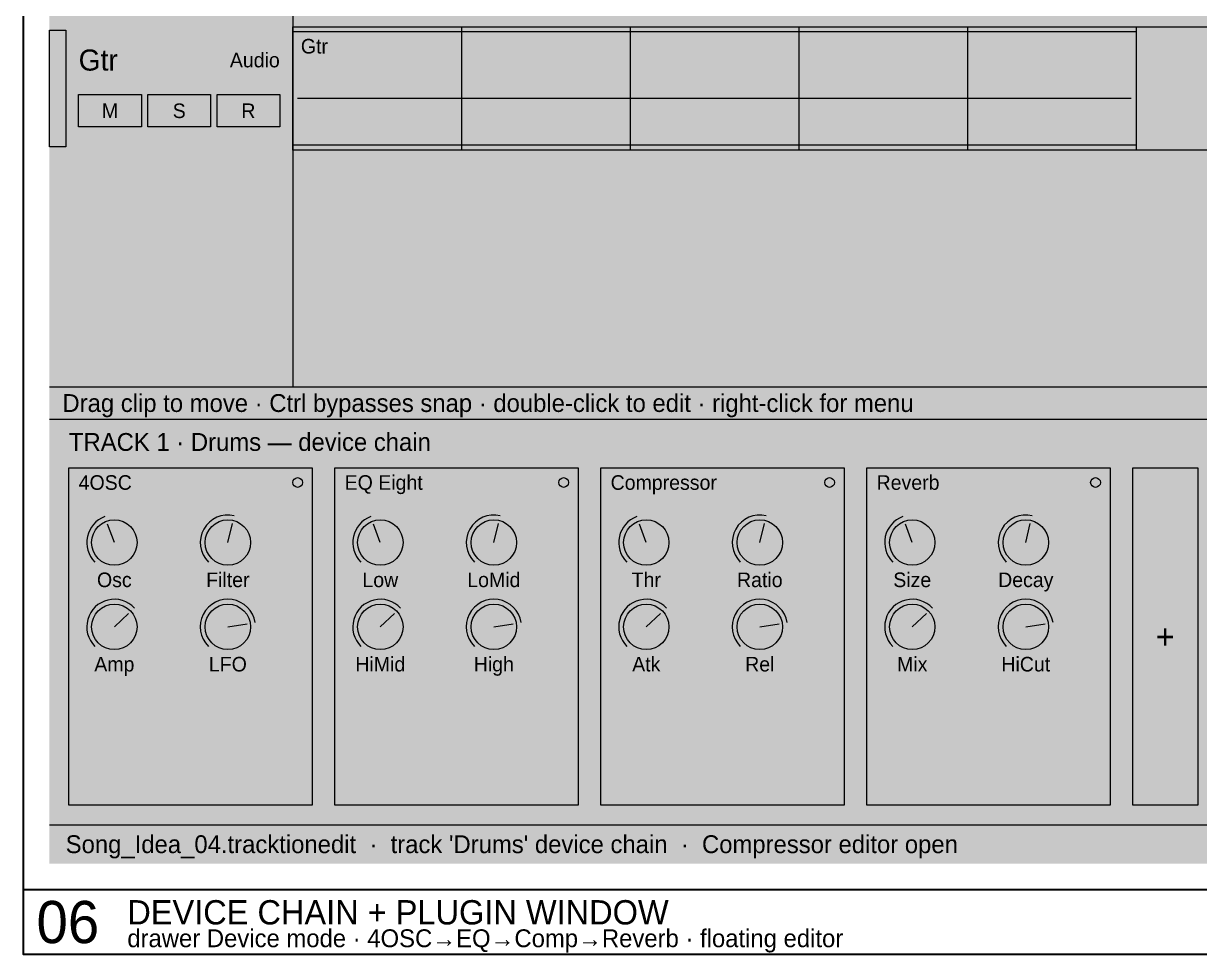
# Model space of a CAD drawing. Extents: x -16 to 3552, y -6016 to 16.
# Drawn here: x -16 to 709, y -4776 to -4202 of the extents above; entities that cross this region are included whole.
import ezdxf
from ezdxf.enums import TextEntityAlignment as Align

# ---------------------------------------------------------------- set-up
doc = ezdxf.new("R2010")
doc.units = 0
for name, color, linetype, lineweight, true_color in [('FORGE-DIM', 7, 'Continuous', 9, 0x9aa2a8), ('FORGE-SHEET', 7, 'Continuous', 35, 0x9aa2a8), ('UI-ACCENT', 7, 'Continuous', 18, 0xe0902f), ('UI-CLIP', 7, 'Continuous', 13, 0x2d3135), ('UI-GHOST', 7, 'Continuous', 9, 0x555c62), ('UI-HAIRLINE', 7, 'Continuous', 9, 0x34383c)]:
    doc.layers.add(name, color=color, linetype=linetype, lineweight=lineweight, true_color=true_color)
for name, color, linetype, true_color in [('FORGE-TITLE', 7, 'Continuous', 0xd6d9dc), ('UI-PANEL-BG', 7, 'Continuous', 0x232629), ('UI-RAISED', 7, 'Continuous', 0x2d3135), ('UI-SHELL-BG', 7, 'Continuous', 0x1a1c1e), ('UI-TEXT', 7, 'Continuous', 0xd6d9dc), ('UI-TEXT-SEC', 7, 'Continuous', 0x8a9095), ('UI-WAVEFORM', 7, 'Continuous', 0x707b84)]:
    doc.layers.add(name, color=color, linetype=linetype, true_color=true_color)

msp = doc.modelspace()

# ---------------------------------------------------------------- hatches: boundary and pattern name
at = {"layer": 'UI-CLIP', "true_color": 0x222528}
h = msp.add_hatch(color=7, dxfattribs=at)
h.dxf.hatch_style = 1
h.paths.add_polyline_path([(150, -4204), (1600, -4204), (1600, -4280), (150, -4280)])
at = {"layer": 'UI-CLIP', "true_color": 0x5a86c4}
h = msp.add_hatch(color=7, dxfattribs=at)
h.dxf.hatch_style = 1
h.paths.add_polyline_path([(0, -4206), (10, -4206), (10, -4278), (0, -4278)])
at = {"layer": 'UI-CLIP', "true_color": 0x3d5577}
h = msp.add_hatch(color=7, dxfattribs=at)
h.dxf.hatch_style = 1
h.paths.add_polyline_path([(150, -4207), (670, -4207), (670, -4277), (150, -4277)])
at = {"layer": 'UI-PANEL-BG'}
h = msp.add_hatch(color=256, dxfattribs=at)
h.dxf.hatch_style = 1
h.paths.add_polyline_path([(0, -4204), (150, -4204), (150, -4280), (0, -4280)])
h = msp.add_hatch(color=256, dxfattribs=at)
h.dxf.hatch_style = 1
h.paths.add_polyline_path([(0, -4426), (1600, -4426), (1600, -4446), (0, -4446)])
h = msp.add_hatch(color=256, dxfattribs=at)
h.dxf.hatch_style = 1
h.paths.add_polyline_path([(0, -4446), (1600, -4446), (1600, -4696), (0, -4696)])
h = msp.add_hatch(color=256, dxfattribs=at)
h.dxf.hatch_style = 1
h.paths.add_polyline_path([(12, -4476), (162, -4476), (162, -4494), (12, -4494)])
h = msp.add_hatch(color=256, dxfattribs=at)
h.dxf.hatch_style = 1
h.paths.add_polyline_path([(176, -4476), (326, -4476), (326, -4494), (176, -4494)])
h = msp.add_hatch(color=256, dxfattribs=at)
h.dxf.hatch_style = 1
h.paths.add_polyline_path([(340, -4476), (490, -4476), (490, -4494), (340, -4494)])
h = msp.add_hatch(color=256, dxfattribs=at)
h.dxf.hatch_style = 1
h.paths.add_polyline_path([(504, -4476), (654, -4476), (654, -4494), (504, -4494)])
h = msp.add_hatch(color=256, dxfattribs=at)
h.dxf.hatch_style = 1
h.paths.add_polyline_path([(0, -4696), (1600, -4696), (1600, -4720), (0, -4720)])
at = {"layer": 'UI-RAISED'}
h = msp.add_hatch(color=256, dxfattribs=at)
h.dxf.hatch_style = 1
h.paths.add_polyline_path([(18, -4245.8), (56.67, -4245.8), (56.67, -4265.8), (18, -4265.8)])
h = msp.add_hatch(color=256, dxfattribs=at)
h.dxf.hatch_style = 1
h.paths.add_polyline_path([(60.67, -4245.8), (99.33, -4245.8), (99.33, -4265.8), (60.67, -4265.8)])
h = msp.add_hatch(color=256, dxfattribs=at)
h.dxf.hatch_style = 1
h.paths.add_polyline_path([(103.33, -4245.8), (142, -4245.8), (142, -4265.8), (103.33, -4265.8)])
h = msp.add_hatch(color=256, dxfattribs=at)
h.dxf.hatch_style = 1
h.paths.add_polyline_path([(12, -4476), (162, -4476), (162, -4684), (12, -4684)])
h = msp.add_hatch(color=256, dxfattribs=at)
h.dxf.hatch_style = 1
h.paths.add_polyline_path([(176, -4476), (326, -4476), (326, -4684), (176, -4684)])
h = msp.add_hatch(color=256, dxfattribs=at)
h.dxf.hatch_style = 1
h.paths.add_polyline_path([(340, -4476), (490, -4476), (490, -4684), (340, -4684)])
h = msp.add_hatch(color=256, dxfattribs=at)
h.dxf.hatch_style = 1
h.paths.add_polyline_path([(504, -4476), (654, -4476), (654, -4684), (504, -4684)])
h = msp.add_hatch(color=256, dxfattribs=at)
h.dxf.hatch_style = 1
edge = h.paths.add_edge_path()
edge.add_arc((40, -4522), 14, 0, 360)
h = msp.add_hatch(color=256, dxfattribs=at)
h.dxf.hatch_style = 1
edge = h.paths.add_edge_path()
edge.add_arc((110, -4522), 14, 0, 360)
h = msp.add_hatch(color=256, dxfattribs=at)
h.dxf.hatch_style = 1
edge = h.paths.add_edge_path()
edge.add_arc((204, -4522), 14, 0, 360)
h = msp.add_hatch(color=256, dxfattribs=at)
h.dxf.hatch_style = 1
edge = h.paths.add_edge_path()
edge.add_arc((274, -4522), 14, 0, 360)
h = msp.add_hatch(color=256, dxfattribs=at)
h.dxf.hatch_style = 1
edge = h.paths.add_edge_path()
edge.add_arc((368, -4522), 14, 0, 360)
h = msp.add_hatch(color=256, dxfattribs=at)
h.dxf.hatch_style = 1
edge = h.paths.add_edge_path()
edge.add_arc((438, -4522), 14, 0, 360)
h = msp.add_hatch(color=256, dxfattribs=at)
h.dxf.hatch_style = 1
edge = h.paths.add_edge_path()
edge.add_arc((532, -4522), 14, 0, 360)
h = msp.add_hatch(color=256, dxfattribs=at)
h.dxf.hatch_style = 1
edge = h.paths.add_edge_path()
edge.add_arc((602, -4522), 14, 0, 360)
h = msp.add_hatch(color=256, dxfattribs=at)
h.dxf.hatch_style = 1
edge = h.paths.add_edge_path()
edge.add_arc((40, -4574), 14, 0, 360)
h = msp.add_hatch(color=256, dxfattribs=at)
h.dxf.hatch_style = 1
edge = h.paths.add_edge_path()
edge.add_arc((110, -4574), 14, 0, 360)
h = msp.add_hatch(color=256, dxfattribs=at)
h.dxf.hatch_style = 1
edge = h.paths.add_edge_path()
edge.add_arc((204, -4574), 14, 0, 360)
h = msp.add_hatch(color=256, dxfattribs=at)
h.dxf.hatch_style = 1
edge = h.paths.add_edge_path()
edge.add_arc((274, -4574), 14, 0, 360)
h = msp.add_hatch(color=256, dxfattribs=at)
h.dxf.hatch_style = 1
edge = h.paths.add_edge_path()
edge.add_arc((368, -4574), 14, 0, 360)
h = msp.add_hatch(color=256, dxfattribs=at)
h.dxf.hatch_style = 1
edge = h.paths.add_edge_path()
edge.add_arc((438, -4574), 14, 0, 360)
h = msp.add_hatch(color=256, dxfattribs=at)
h.dxf.hatch_style = 1
edge = h.paths.add_edge_path()
edge.add_arc((532, -4574), 14, 0, 360)
h = msp.add_hatch(color=256, dxfattribs=at)
h.dxf.hatch_style = 1
edge = h.paths.add_edge_path()
edge.add_arc((602, -4574), 14, 0, 360)
at = {"layer": 'UI-SHELL-BG'}
h = msp.add_hatch(color=256, dxfattribs=at)
h.dxf.hatch_style = 1
h.paths.add_polyline_path([(0, -3766), (1600, -3766), (1600, -4446), (0, -4446)])
h = msp.add_hatch(color=256, dxfattribs=at)
h.dxf.hatch_style = 1
h.paths.add_polyline_path([(668, -4476), (708, -4476), (708, -4684), (668, -4684)])
at = {"layer": 'UI-WAVEFORM'}
h = msp.add_hatch(color=256, dxfattribs=at)
h.dxf.hatch_style = 1
h.paths.add_polyline_path([(153, -4242.2), (156.01, -4239.24), (159.01, -4237.95), (162.02, -4238.15), (165.02, -4238.56), (168.03, -4238.56), (171.04, -4238.85), (174.04, -4238.77), (177.05, -4239.05), (180.05, -4239.48), (183.06, -4239.95), (186.06, -4240.38), (189.07, -4240.94), (192.08, -4241.38), (195.08, -4241.81), (198.09, -4241.77), (201.09, -4241.66), (204.1, -4241.19), (207.11, -4241.02), (210.11, -4240.43), (213.12, -4240.12), (216.12, -4239.72), (219.13, -4238.93), (222.13, -4239.1), (225.14, -4238.98), (228.15, -4237.75), (231.15, -4237.42), (234.16, -4237.63), (237.16, -4236.26), (240.17, -4235.41), (243.18, -4236.15), (246.18, -4235.84), (249.19, -4236.04), (252.19, -4235.67), (255.2, -4234.73), (258.2, -4235.05), (261.21, -4233.94), (264.22, -4234.67), (267.22, -4234.65), (270.23, -4233.04), (273.23, -4233.09), (276.24, -4232.97), (279.25, -4232.38), (282.25, -4232.29), (285.26, -4232.4), (288.26, -4233.31), (291.27, -4231.87), (294.27, -4230.44), (297.28, -4229.64), (300.29, -4230.05), (303.29, -4231.06), (306.3, -4231.53), (309.3, -4230.85), (312.31, -4230.55), (315.32, -4231.95), (318.32, -4232.33), (321.33, -4232.19), (324.33, -4231.74), (327.34, -4230.76), (330.35, -4231.15), (333.35, -4232.66), (336.36, -4231.39), (339.36, -4231.85), (342.37, -4231.94), (345.37, -4232.81), (348.38, -4232.84), (351.39, -4233.05), (354.39, -4232.37), (357.4, -4233.69), (360.4, -4233.47), (363.41, -4234.29), (366.42, -4233.77), (369.42, -4234.97), (372.43, -4235.24), (375.43, -4235.4), (378.44, -4235.13), (381.44, -4236.15), (384.45, -4236.16), (387.46, -4236.72), (390.46, -4237.06), (393.47, -4237.16), (396.47, -4236.85), (399.48, -4237.45), (402.49, -4237.51), (405.49, -4238.46), (408.5, -4238.56), (411.5, -4239.22), (414.51, -4239.85), (417.51, -4240.11), (420.52, -4240.45), (423.53, -4241.06), (426.53, -4241.51), (429.54, -4241.81), (432.54, -4241.77), (435.55, -4241.57), (438.56, -4241.36), (441.56, -4241.08), (444.57, -4240.43), (447.57, -4239.62), (450.58, -4238.94), (453.58, -4238.78), (456.59, -4238.98), (459.6, -4238.59), (462.6, -4237.64), (465.61, -4236.89), (468.61, -4236.55), (471.62, -4236.8), (474.63, -4236.29), (477.63, -4235.94), (480.64, -4235.32), (483.64, -4235.51), (486.65, -4234.14), (489.65, -4233.37), (492.66, -4234.33), (495.67, -4234.42), (498.67, -4233.05), (501.68, -4233.57), (504.68, -4232.16), (507.69, -4232.35), (510.7, -4231.89), (513.7, -4231.54), (516.71, -4232.51), (519.71, -4232.75), (522.72, -4232.88), (525.73, -4231.75), (528.73, -4231.1), (531.74, -4232.25), (534.74, -4230.73), (537.75, -4231.22), (540.75, -4231.94), (543.76, -4231.76), (546.77, -4230.16), (549.77, -4230.53), (552.78, -4230.55), (555.78, -4229.79), (558.79, -4229.33), (561.8, -4229.7), (564.8, -4230.86), (567.81, -4231.05), (570.81, -4230.4), (573.82, -4230.46), (576.82, -4231.11), (579.83, -4232.11), (582.84, -4232.66), (585.84, -4232.17), (588.85, -4232.45), (591.85, -4233.95), (594.86, -4233.29), (597.87, -4232.71), (600.87, -4232.81), (603.88, -4232.85), (606.88, -4233.03), (609.89, -4234), (612.89, -4234.22), (615.9, -4235.2), (618.91, -4236.29), (621.91, -4236.62), (624.92, -4237.02), (627.92, -4236.63), (630.93, -4236.96), (633.94, -4237.5), (636.94, -4237.91), (639.95, -4238.75), (642.95, -4239.05), (645.96, -4239.32), (648.96, -4239.84), (651.97, -4240.37), (654.98, -4240.79), (657.98, -4241.22), (660.99, -4241.62), (663.99, -4241.84), (667, -4241.77), (667, -4254.23), (663.99, -4254.16), (660.99, -4254.38), (657.98, -4254.78), (654.98, -4255.21), (651.97, -4255.63), (648.96, -4256.16), (645.96, -4256.68), (642.95, -4256.95), (639.95, -4257.25), (636.94, -4258.09), (633.94, -4258.5), (630.93, -4259.04), (627.92, -4259.37), (624.92, -4258.98), (621.91, -4259.38), (618.91, -4259.71), (615.9, -4260.8), (612.89, -4261.78), (609.89, -4262), (606.88, -4262.97), (603.88, -4263.15), (600.87, -4263.19), (597.87, -4263.29), (594.86, -4262.71), (591.85, -4262.05), (588.85, -4263.55), (585.84, -4263.83), (582.84, -4263.34), (579.83, -4263.89), (576.82, -4264.89), (573.82, -4265.54), (570.81, -4265.6), (567.81, -4264.95), (564.8, -4265.14), (561.8, -4266.3), (558.79, -4266.67), (555.78, -4266.21), (552.78, -4265.45), (549.77, -4265.47), (546.77, -4265.84), (543.76, -4264.24), (540.75, -4264.06), (537.75, -4264.78), (534.74, -4265.27), (531.74, -4263.75), (528.73, -4264.9), (525.73, -4264.25), (522.72, -4263.12), (519.71, -4263.25), (516.71, -4263.49), (513.7, -4264.46), (510.7, -4264.11), (507.69, -4263.65), (504.68, -4263.84), (501.68, -4262.43), (498.67, -4262.95), (495.67, -4261.58), (492.66, -4261.67), (489.65, -4262.63), (486.65, -4261.86), (483.64, -4260.49), (480.64, -4260.68), (477.63, -4260.06), (474.63, -4259.71), (471.62, -4259.2), (468.61, -4259.45), (465.61, -4259.11), (462.6, -4258.36), (459.6, -4257.41), (456.59, -4257.02), (453.58, -4257.22), (450.58, -4257.06), (447.57, -4256.38), (444.57, -4255.57), (441.56, -4254.92), (438.56, -4254.64), (435.55, -4254.43), (432.54, -4254.23), (429.54, -4254.19), (426.53, -4254.49), (423.53, -4254.94), (420.52, -4255.55), (417.51, -4255.89), (414.51, -4256.15), (411.5, -4256.78), (408.5, -4257.44), (405.49, -4257.54), (402.49, -4258.49), (399.48, -4258.55), (396.47, -4259.15), (393.47, -4258.84), (390.46, -4258.94), (387.46, -4259.28), (384.45, -4259.84), (381.44, -4259.85), (378.44, -4260.87), (375.43, -4260.6), (372.43, -4260.76), (369.42, -4261.03), (366.42, -4262.23), (363.41, -4261.71), (360.4, -4262.53), (357.4, -4262.31), (354.39, -4263.63), (351.39, -4262.95), (348.38, -4263.16), (345.37, -4263.19), (342.37, -4264.06), (339.36, -4264.15), (336.36, -4264.61), (333.35, -4263.34), (330.35, -4264.85), (327.34, -4265.24), (324.33, -4264.26), (321.33, -4263.81), (318.32, -4263.67), (315.32, -4264.05), (312.31, -4265.45), (309.3, -4265.15), (306.3, -4264.47), (303.29, -4264.94), (300.29, -4265.95), (297.28, -4266.36), (294.27, -4265.56), (291.27, -4264.13), (288.26, -4262.69), (285.26, -4263.6), (282.25, -4263.71), (279.25, -4263.62), (276.24, -4263.03), (273.23, -4262.91), (270.23, -4262.96), (267.22, -4261.35), (264.22, -4261.33), (261.21, -4262.06), (258.2, -4260.95), (255.2, -4261.27), (252.19, -4260.33), (249.19, -4259.96), (246.18, -4260.16), (243.18, -4259.85), (240.17, -4260.59), (237.16, -4259.74), (234.16, -4258.37), (231.15, -4258.58), (228.15, -4258.25), (225.14, -4257.02), (222.13, -4256.9), (219.13, -4257.07), (216.12, -4256.28), (213.12, -4255.88), (210.11, -4255.57), (207.11, -4254.98), (204.1, -4254.81), (201.09, -4254.34), (198.09, -4254.23), (195.08, -4254.19), (192.08, -4254.62), (189.07, -4255.06), (186.06, -4255.62), (183.06, -4256.05), (180.05, -4256.52), (177.05, -4256.95), (174.04, -4257.23), (171.04, -4257.15), (168.03, -4257.44), (165.02, -4257.44), (162.02, -4257.85), (159.01, -4258.05), (156.01, -4256.76), (153, -4253.8)])

# ---------------------------------------------------------------- linework, layer by layer
at = {"layer": 'FORGE-SHEET'}
msp.add_line((-16, -4736), (1616, -4736), dxfattribs=at)
msp.add_lwpolyline([(-16, -3704), (1616, -3704), (1616, -4776), (-16, -4776)], close=True, dxfattribs=at)
at = {"layer": 'UI-ACCENT'}
for p, q in [((150, -3782), (150, -4426)), ((40, -4522), (35.85, -4510.74)), ((110, -4522), (112.8, -4510.33)), ((204, -4522), (199.85, -4510.74)), ((274, -4522), (276.8, -4510.33)), ((368, -4522), (363.85, -4510.74)), ((438, -4522), (440.8, -4510.33)), ((532, -4522), (527.85, -4510.74)), ((602, -4522), (604.8, -4510.33)), ((40, -4574), (48.81, -4565.85)), ((204, -4574), (212.81, -4565.85)), ((368, -4574), (376.81, -4565.85)), ((532, -4574), (540.81, -4565.85)), ((110, -4574), (121.85, -4572.12)), ((274, -4574), (285.85, -4572.12)), ((438, -4574), (449.85, -4572.12)), ((602, -4574), (613.85, -4572.12))]:
    msp.add_line(p, q, dxfattribs=at)
msp.add_lwpolyline([(12, -4476), (162, -4476), (162, -4684), (12, -4684)], close=True, dxfattribs=at)
for centre in [(153, -4485), (317, -4485), (481, -4485), (645, -4485)]:
    msp.add_circle(centre, 3, dxfattribs=at)
for centre, start in [((40, -4522), 110.25), ((110, -4522), 76.5), ((204, -4522), 110.25), ((274, -4522), 76.5), ((368, -4522), 110.25), ((438, -4522), 76.5), ((532, -4522), 110.25), ((602, -4522), 76.5), ((40, -4574), 42.75), ((110, -4574), 9), ((204, -4574), 42.75), ((274, -4574), 9), ((368, -4574), 42.75), ((438, -4574), 9), ((532, -4574), 42.75), ((602, -4574), 9)]:
    msp.add_arc(centre, 17, start, 225, dxfattribs=at)
at = {"layer": 'UI-GHOST'}
for p, q in [((150, -4204), (150, -4280)), ((254, -4204), (254, -4280)), ((358, -4204), (358, -4280)), ((462, -4204), (462, -4280)), ((566, -4204), (566, -4280)), ((670, -4204), (670, -4280))]:
    msp.add_line(p, q, dxfattribs=at)
at = {"layer": 'UI-HAIRLINE'}
for p, q in [((0, -4426), (1600, -4426)), ((0, -4446), (1600, -4446)), ((0, -4696), (1600, -4696))]:
    msp.add_line(p, q, dxfattribs=at)
at = {"layer": 'UI-HAIRLINE', "true_color": 0x141618}
msp.add_lwpolyline([(150, -4204), (1600, -4204), (1600, -4280), (150, -4280)], close=True, dxfattribs=at)
at = {"layer": 'UI-HAIRLINE'}
for points in [[(0, -4206), (10, -4206), (10, -4278), (0, -4278)], [(18, -4245.8), (56.67, -4245.8), (56.67, -4265.8), (18, -4265.8)], [(60.67, -4245.8), (99.33, -4245.8), (99.33, -4265.8), (60.67, -4265.8)], [(103.33, -4245.8), (142, -4245.8), (142, -4265.8), (103.33, -4265.8)], [(176, -4476), (326, -4476), (326, -4684), (176, -4684)], [(340, -4476), (490, -4476), (490, -4684), (340, -4684)], [(504, -4476), (654, -4476), (654, -4684), (504, -4684)], [(668, -4476), (708, -4476), (708, -4684), (668, -4684)]]:
    msp.add_lwpolyline(points, close=True, dxfattribs=at)
at = {"layer": 'UI-HAIRLINE', "true_color": 0x101010}
msp.add_lwpolyline([(150, -4207), (670, -4207), (670, -4277), (150, -4277)], close=True, dxfattribs=at)
at = {"layer": 'UI-HAIRLINE'}
for centre in [(40, -4522), (110, -4522), (204, -4522), (274, -4522), (368, -4522), (438, -4522), (532, -4522), (602, -4522), (40, -4574), (110, -4574), (204, -4574), (274, -4574), (368, -4574), (438, -4574), (532, -4574), (602, -4574)]:
    msp.add_circle(centre, 14, dxfattribs=at)
at = {"layer": 'UI-WAVEFORM'}
msp.add_line((153, -4248), (667, -4248), dxfattribs=at)

# ---------------------------------------------------------------- texts
at = {"layer": 'FORGE-DIM'}
msp.add_text('drawer Device mode · 4OSC→EQ→Comp→Reverb · floating editor', height=11, dxfattribs=at).set_placement((48, -4766), align=Align.MIDDLE_LEFT)
at = {"layer": 'FORGE-TITLE'}
for s, height, p in [('06', 26, (-8, -4756)), ('DEVICE CHAIN + PLUGIN WINDOW', 15, (48, -4750))]:
    msp.add_text(s, height=height, dxfattribs=at).set_placement(p, align=Align.MIDDLE_LEFT)
at = {"layer": 'UI-ACCENT'}
msp.add_text('4OSC', height=9, dxfattribs=at).set_placement((18, -4485), align=Align.MIDDLE_LEFT)
msp.add_text('+', height=15, dxfattribs=at).set_placement((688, -4580), align=Align.MIDDLE_CENTER)
at = {"layer": 'UI-TEXT'}
for s, height, p in [('Gtr', 9, (155, -4216)), ('Gtr', 13, (18, -4224.52)), ('EQ Eight', 9, (182, -4485)), ('Compressor', 9, (346, -4485)), ('Reverb', 9, (510, -4485))]:
    msp.add_text(s, height=height, dxfattribs=at).set_placement(p, align=Align.MIDDLE_LEFT)
for s, p in [('M', (37.33, -4255.8)), ('S', (80, -4255.8)), ('R', (122.67, -4255.8))]:
    msp.add_text(s, height=9, dxfattribs=at).set_placement(p, align=Align.MIDDLE_CENTER)
at = {"layer": 'UI-TEXT-SEC'}
msp.add_text('Audio', height=9, dxfattribs=at).set_placement((142, -4224.52), align=Align.MIDDLE_RIGHT)
for s, p in [('Drag clip to move · Ctrl bypasses snap · double-click to edit · right-click for menu', (8, -4436)), ('TRACK 1 · Drums — device chain', (12, -4460)), ("Song_Idea_04.tracktionedit  ·  track 'Drums' device chain  ·  Compressor editor open", (10, -4708))]:
    msp.add_text(s, height=11, dxfattribs=at).set_placement(p, align=Align.MIDDLE_LEFT)
for s, p in [('Osc', (40, -4545)), ('Filter', (110, -4545)), ('Low', (204, -4545)), ('LoMid', (274, -4545)), ('Thr', (368, -4545)), ('Ratio', (438, -4545)), ('Size', (532, -4545)), ('Decay', (602, -4545)), ('Amp', (40, -4597)), ('LFO', (110, -4597)), ('HiMid', (204, -4597)), ('High', (274, -4597)), ('Atk', (368, -4597)), ('Rel', (438, -4597)), ('Mix', (532, -4597)), ('HiCut', (602, -4597))]:
    msp.add_text(s, height=9, dxfattribs=at).set_placement(p, align=Align.MIDDLE_CENTER)

doc.saveas('drawing.dxf')
